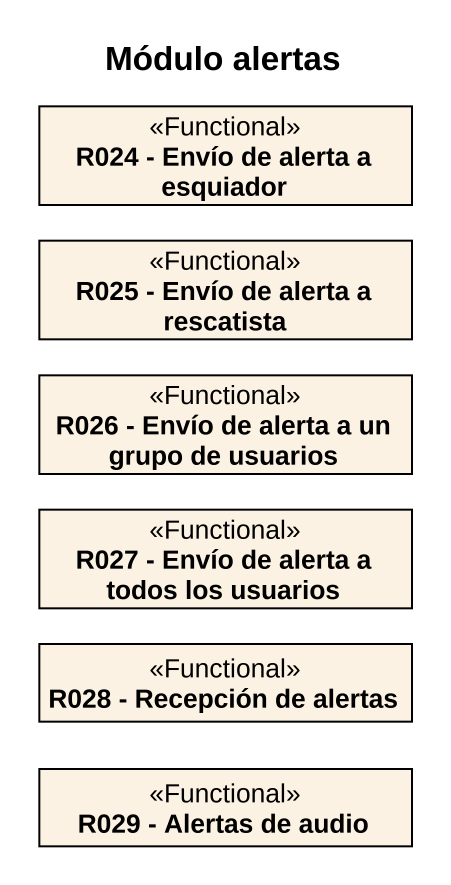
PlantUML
@startuml
title Módulo alertas
hide circle
hide empty members
class "R024 - Envío de alerta a esquiador" as R024_Envío_de_alerta_a <<Functional>>
class "R025 - Envío de alerta a rescatista" as R025_Envío_de_alerta_a <<Functional>>
class "R026 - Envío de alerta a un grupo de usuarios" as R026_Envío_de_alerta_a_un <<Functional>>
class "R027 - Envío de alerta a todos los usuarios" as R027_Envío_de_alerta_a <<Functional>>
class "R028 - Recepción de alertas" as R028_Recepción_de_alertas <<Functional>>
class "R029 - Alertas de audio" as R029_Alertas_de_audio <<Functional>>
@enduml
